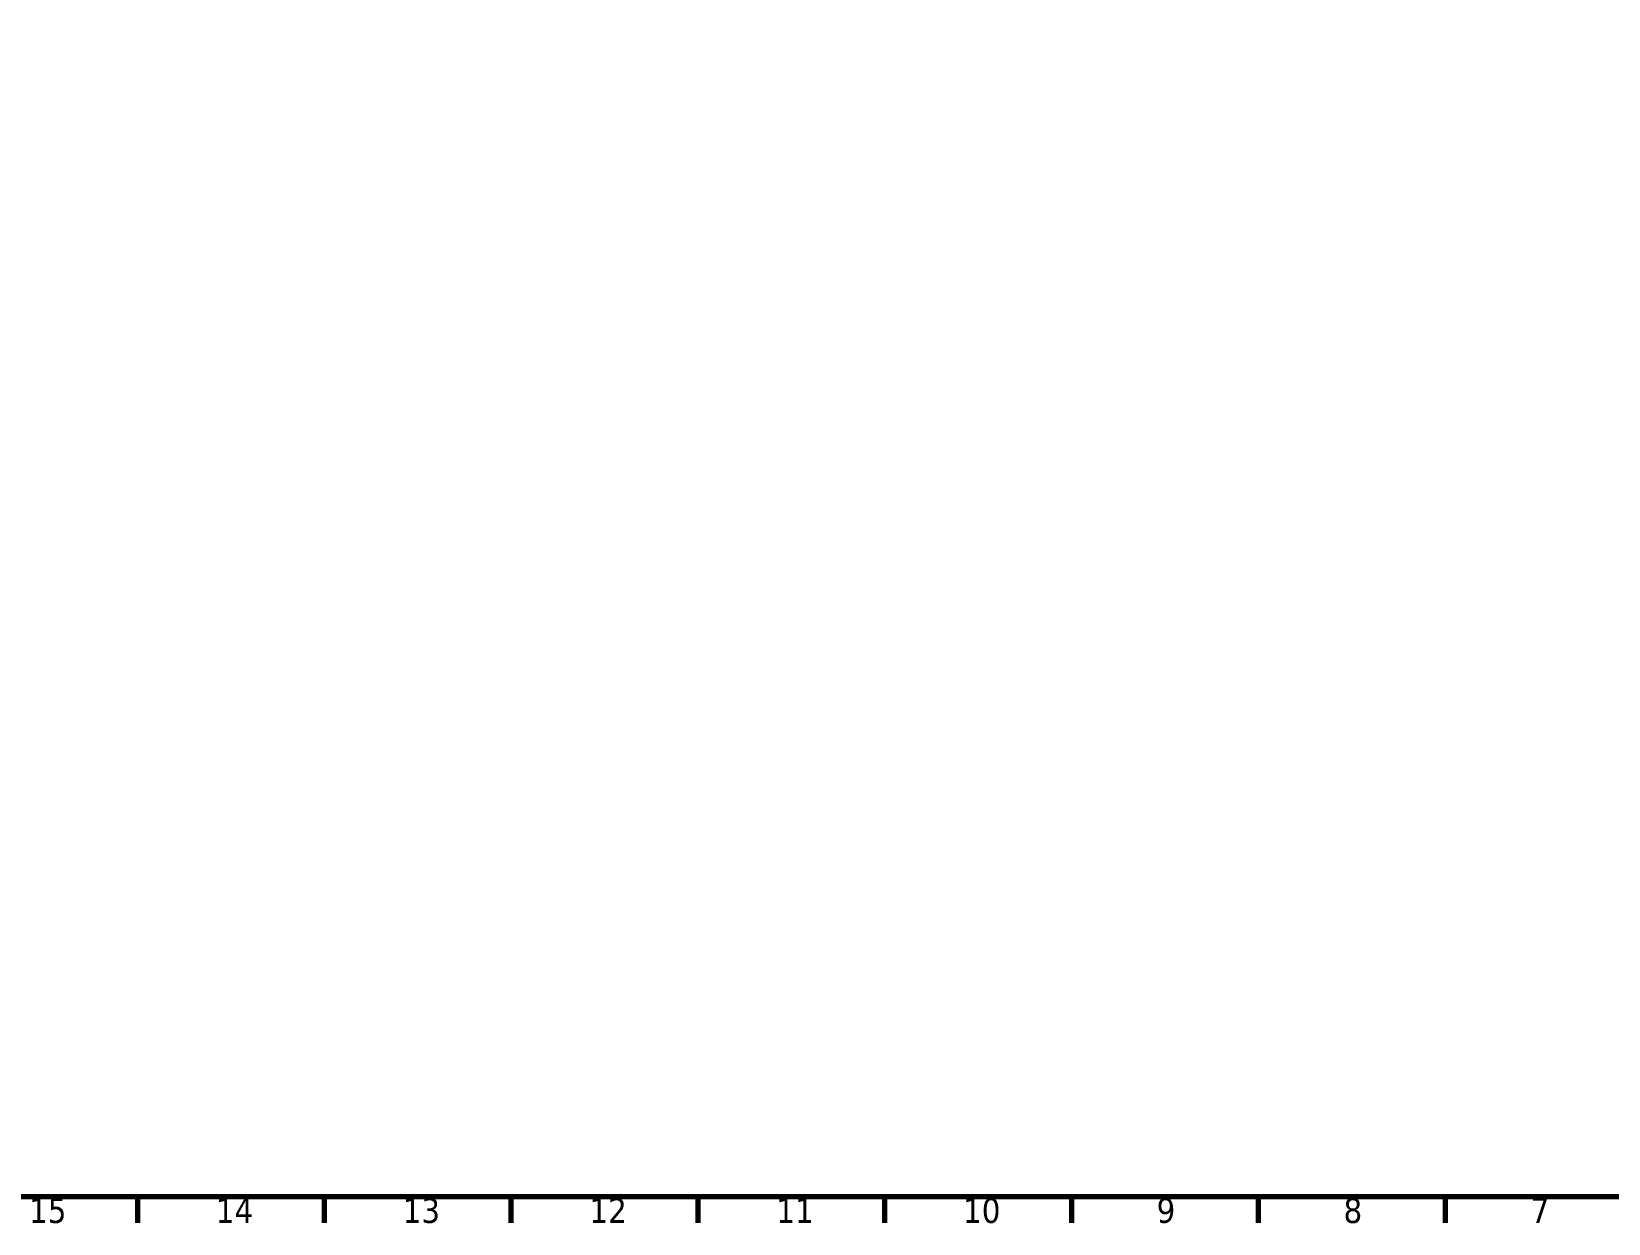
# Model space of a CAD drawing. Header units: millimetres. Extents: x 0 to 3000, y 0 to 3000.
# Drawn here: x 1908 to 2541, y 9 to 488 of the extents above; entities that cross this region are included whole.
import ezdxf

# ---------------------------------------------------------------- set-up
doc = ezdxf.new("R2010")
doc.units = ezdxf.units.MM
doc.layers.add('Border (ANSI)', color=7, linetype='Continuous', lineweight=70)
doc.styles.add('Note Text (ANSI)', font='tahoma.ttf')

# ---------------------------------------------------------------- blocks, each defined once
blk = doc.blocks.new('Borders Default Border')
at = {"layer": 'Border (ANSI)'}
for p, q in [((1950, 20), (1950, 9.6)), ((2025, 20), (2025, 9.6)), ((2100, 20), (2100, 9.6)), ((2175, 20), (2175, 9.6)), ((2250, 20), (2250, 9.6)), ((2325, 20), (2325, 9.6)), ((2400, 20), (2400, 9.6)), ((2475, 20), (2475, 9.6))]:
    blk.add_line(p, q, dxfattribs=at)
at = {"layer": 'Border (ANSI)', "flags": 128}
blk.add_lwpolyline([(20, 20), (20, 2980), (2980, 2980), (2980, 20), (20, 20)], dxfattribs=at)
at = {"layer": 'Border (ANSI)', "char_height": 10, "attachment_point": 7, "style": 'Note Text (ANSI)'}
for s, insert in [('15', (1906.49, 9.39)), ('14', (1981.49, 9.6)), ('13', (2056.49, 9.39)), ('12', (2131.49, 9.6)), ('11', (2206.49, 9.6)), ('10', (2281.49, 9.39)), ('9', (2359.2, 9.41)), ('8', (2434.24, 9.37)), ('7', (2509.4, 9.6))]:
    blk.add_mtext(s, dxfattribs=dict(at, insert=insert))

msp = doc.modelspace()

# ---------------------------------------------------------------- block references
msp.add_blockref('Borders Default Border', (0, 0))

doc.saveas('drawing.dxf')
